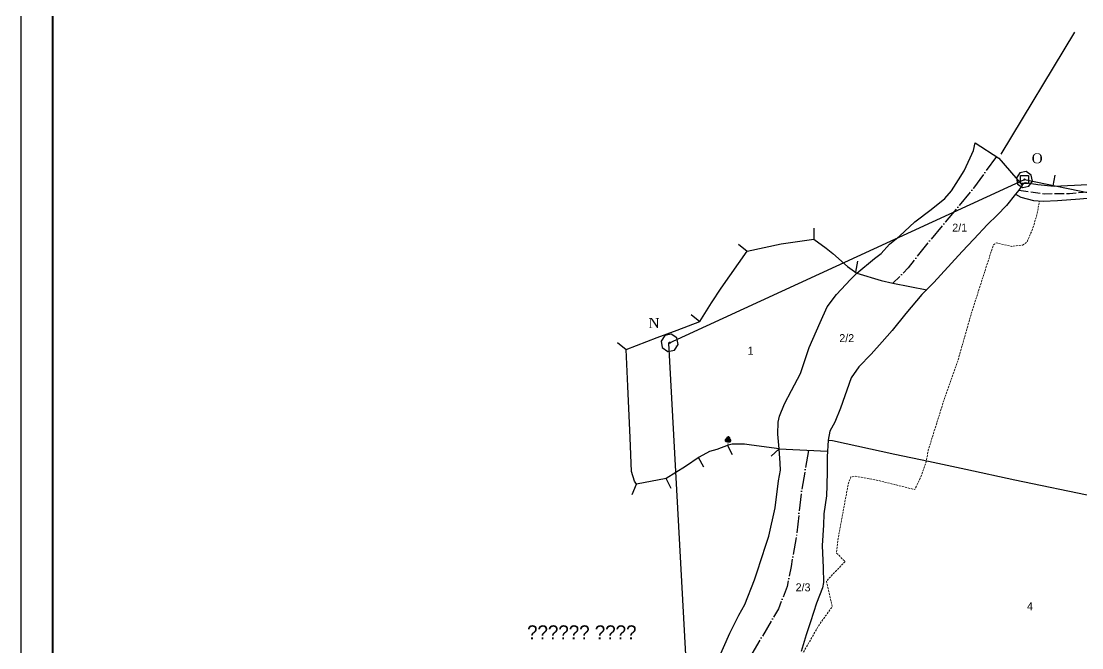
# Model space of a CAD drawing. Header units: millimetres. Extents: x -8 to 735, y -8 to 822.
# Drawn here: x -7.8 to 257.1, y 546 to 702.5 of the extents above; entities that cross this region are included whole.
import ezdxf

# ---------------------------------------------------------------- set-up
doc = ezdxf.new("R2010")
doc.units = ezdxf.units.MM
doc.header["$MEASUREMENT"] = 0
for name, pattern in [('04b018', [5.49, 4.32, -0.54, 0.09, -0.54]), ('ACAD_ISO02W100', [15, 12, -3]), ('DASHED', [0.75, 0.5, -0.25])]:
    doc.linetypes.add(name, pattern=pattern)
for name, color, linetype in [('Image', 7, 'Continuous'), ('Legend', 250, 'Continuous'), ('Line_River', 5, 'Continuous'), ('Line_Road', 250, 'ACAD_ISO02W100'), ('Line_Traverse', 160, 'Continuous'), ('Poly_Village_Bndry', 250, 'Continuous'), ('Sym_Stone_BandoBast_Chou Pat', 250, 'Continuous'), ('Sym_Stone_Munara', 250, 'Continuous'), ('Sym_Traverse_Stone', 5, 'Continuous'), ('Sym_Tree', 92, 'Continuous'), ('Text_Survey_No', 7, 'Continuous'), ('Text_Traverse_Stone', 5, 'Continuous')]:
    doc.layers.add(name, color=color, linetype=linetype)
for name, color, linetype, lineweight in [('Line_Miscellaneous', 4, 'Continuous', 20), ('Poly_Survey_Bndry', 250, 'Continuous', 30), ('Text_Map_Out', 250, 'Continuous', 0)]:
    doc.layers.add(name, color=color, linetype=linetype, lineweight=lineweight)
doc.layers.add('Village_Devide_Line', color=7, linetype='Continuous', true_color=0x000000)
doc.styles.add('Roman', font='times.ttf')
doc.styles.add('Text Map', font='Sakal Marathi_N_Ship.TTF')
picture_1 = doc.add_image_def('image1.jpg', size_in_pixel=(8948, 12824))

# ---------------------------------------------------------------- blocks, each defined once
blk = doc.blocks.new('Sym_Traverse_Stone')
at = {"layer": 'Sym_Traverse_Stone'}
blk.add_lwpolyline([(3.22, -0.65), (2.74, 1.82), (0.65, 3.22), (-1.82, 2.74), (-3.22, 0.65), (-2.74, -1.82), (-0.65, -3.22), (1.82, -2.74)], close=True, dxfattribs=at)
blk = doc.blocks.new('MINOR TRAVERSE STATION')
at = {"linetype": 'Continuous'}
blk.add_hatch(color=0, dxfattribs=at).paths.add_polyline_path([(0.09, 0, 1), (-0.09, 0, 1)])
at = {"color": 0, "const_width": 0.00123}
blk.add_lwpolyline([(0.86, -0.56), (0, 1.04), (-0.86, -0.56)], close=True, dxfattribs=at)
at = {"color": 0}
blk.add_circle((0, 0), 0.0879, dxfattribs=at)
blk = doc.blocks.new('Sym_Bonda_Bast_Chou Pat')
at = {"color": 0}
blk.add_lwpolyline([(-1.65, -1.65), (-1.65, 1.65), (1.65, 1.65), (1.65, -1.65)], close=True, dxfattribs=at)
blk.add_circle((0.01, 0.03), 0.21, dxfattribs=at)
blk = doc.blocks.new('Tree')
at = {"layer": 'Sym_Tree'}
for p, q in [((-0.16, 0), (0.13, 0)), ((0.1, 3), (0, 2.99))]:
    blk.add_line(p, q, dxfattribs=at)
at = {"layer": 'Sym_Tree', "color": 82, "const_width": 0.8}
for points in [[(-0.43, 1.74), (-0.28, 1.52)], [(-0.2, 1.68), (-0.05, 1.47)], [(-0.14, 1.47), (-0.1, 2.62)], [(-0.1, 1.46), (-0.06, 2.62)], [(0.05, 1.63), (0.1, 2.79)], [(0.2, 1.44), (0.24, 2.6)], [(0.6, 1.63), (0.38, 1.49)], [(0.44, 1.73), (0.59, 1.51)]]:
    blk.add_lwpolyline(points, dxfattribs=at)
at = {"layer": 'Sym_Tree', "color": 34}
blk.add_lwpolyline([(0, 0, 0.48, 0.16, 0), (0, 0.29, 0.16, 0.16, 0), (0, 1.48, 0.16, 0.16, 0)], format="xyseb", dxfattribs=at)
at = {"layer": 'Sym_Tree', "color": 82}
blk.add_open_spline([(-0.1, 1.43), (-0.17, 1.36), (-0.27, 1.24), (-0.46, 1.2), (-0.64, 1.21), (-0.79, 1.36), (-0.99, 1.53), (-0.9, 1.8), (-0.9, 2.07), (-0.59, 2.22), (-0.58, 2.58), (-0.35, 2.82), (-0.17, 2.98), (-0.04, 2.99), (0, 2.99)], degree=3, knots=[0, 0, 0, 0, 0.357151, 0.545743, 0.741494, 0.970117, 1.319935, 1.641608, 1.935314, 2.250626, 2.755061, 3.137005, 3.457298, 3.618487, 3.618487, 3.618487, 3.618487], dxfattribs=at)
blk.add_spline([(0.1, 1.43), (0.3, 1.22), (0.44, 1.16), (0.59, 1.16), (0.75, 1.25), (0.95, 1.45), (0.96, 1.7), (0.93, 1.94), (0.77, 2.13), (0.68, 2.52), (0.52, 2.78), (0.33, 2.96), (0.1, 3)], degree=3, dxfattribs=at)
for points in [[(-0.83, 1.97), (-0.9, 1.88), (-0.95, 1.62), (-0.58, 1.59)], [(-0.92, 1.7), (-0.95, 1.62), (-0.9, 1.88), (-0.93, 1.7)], [(-0.92, 1.7), (-0.92, 1.7), (-0.92, 1.7), (-0.95, 1.62)], [(-0.95, 1.62), (-0.58, 1.59), (-0.59, 1.22), (-0.67, 1.26)], [(-0.89, 1.45), (-0.93, 1.53), (-0.95, 1.62), (-0.66, 1.29)], [(-0.95, 1.62), (-0.66, 1.29), (-0.67, 1.27), (-0.76, 1.35)], [(-0.73, 1.36), (-0.76, 1.35), (-0.95, 1.62), (-0.73, 1.36)], [(-0.95, 1.62), (-0.73, 1.36), (-0.73, 1.36), (-0.93, 1.53)], [(-0.87, 1.44), (-0.93, 1.53), (-0.93, 1.53), (-0.95, 1.62)], [(-0.93, 1.53), (-0.95, 1.62), (-0.93, 1.54), (-0.91, 1.51)], [(-0.93, 1.54), (-0.91, 1.51), (-0.9, 1.88), (-0.87, 1.85)], [(-0.9, 1.88), (-0.93, 1.7), (-0.87, 1.85), (-0.87, 1.86)], [(-0.59, 1.22), (-0.67, 1.26), (-0.89, 1.45), (-0.93, 1.53)], [(-0.73, 1.36), (-0.93, 1.53), (-0.87, 1.44), (-0.93, 1.53)], [(-0.9, 1.88), (-0.87, 1.85), (-0.92, 1.7)], [(-0.85, 2.05), (-0.88, 1.99), (-0.89, 1.93), (-0.9, 1.88)], [(-0.77, 2.05), (-0.76, 1.78), (-0.9, 1.89), (-0.76, 1.78)], [(-0.89, 1.93), (-0.9, 1.88), (-0.82, 1.85), (-0.74, 2.01)], [(-0.9, 1.89), (-0.76, 1.78), (-0.69, 1.97), (-0.74, 2.01)], [(-0.85, 1.96), (-0.85, 1.96), (-0.83, 1.97), (-0.9, 1.88)], [(-0.85, 1.96), (-0.89, 1.94), (-0.86, 1.95), (-0.87, 2)], [(-0.86, 1.95), (-0.87, 2), (-0.88, 1.94), (-0.89, 1.94)], [(-0.88, 1.94), (-0.89, 1.94), (-0.89, 1.93), (-0.85, 1.97)], [(-0.89, 1.93), (-0.85, 1.97), (-0.85, 1.97)], [(-0.88, 1.91), (-0.88, 1.91), (-0.85, 1.96), (-0.89, 1.94)], [(-0.74, 2.08), (-0.77, 2.08), (-0.85, 2.05), (-0.88, 1.99)], [(-0.78, 2.04), (-0.82, 2.04), (-0.87, 2), (-0.88, 1.91)], [(-0.87, 2), (-0.88, 1.91), (-0.84, 1.97), (-0.83, 2.02)], [(-0.84, 1.94), (-0.84, 1.97), (-0.88, 1.91)], [(-0.83, 2.02), (-0.82, 2.04), (-0.87, 2), (-0.85, 2.05)], [(-0.87, 2), (-0.85, 2.05), (-0.84, 1.94), (-0.84, 1.97)], [(-0.86, 1.89), (-0.69, 1.93), (-0.85, 1.91), (-0.87, 1.85)], [(-0.85, 1.91), (-0.87, 1.85), (-0.85, 1.77), (-0.82, 1.83)], [(-0.85, 1.84), (-0.84, 1.87), (-0.87, 1.44), (-0.81, 1.4)], [(-0.87, 1.85), (-0.87, 1.86), (-0.58, 1.59), (-0.65, 1.65)], [(-0.87, 1.44), (-0.81, 1.4), (-0.67, 1.26), (-0.76, 1.34)], [(-0.82, 1.83), (-0.81, 1.8), (-0.86, 1.89), (-0.69, 1.93)], [(-0.8, 2.04), (-0.55, 2.12), (-0.85, 2.05), (-0.82, 2.08)], [(-0.85, 2.05), (-0.82, 2.08), (-0.8, 2.1), (-0.77, 2.12)], [(-0.85, 1.97), (-0.85, 1.97), (-0.85, 1.96)], [(-0.85, 1.77), (-0.82, 1.83), (-0.85, 1.84), (-0.84, 1.87)], [(-0.78, 2.02), (-0.84, 1.97), (-0.75, 2.03), (-0.77, 2.05)], [(-0.84, 1.97), (-0.83, 2.02), (-0.78, 2.04)], [(-0.82, 1.85), (-0.74, 2.01), (-0.78, 2.02), (-0.84, 1.97)], [(-0.78, 2.04), (-0.78, 2.04), (-0.83, 2.02), (-0.82, 2.04)], [(-0.77, 2.12), (-0.8, 2.1), (-0.82, 2.08), (-0.78, 2.09)], [(-0.82, 2.08), (-0.78, 2.09), (-0.77, 2.08), (-0.74, 2.08)], [(-0.76, 2.04), (-0.73, 2.06), (-0.78, 2.04), (-0.82, 2.04)], [(-0.76, 1.78), (-0.76, 1.78), (-0.79, 1.69), (-0.82, 1.85)], [(-0.79, 1.69), (-0.82, 1.85), (-0.65, 1.65), (-0.77, 1.77)], [(-0.75, 1.77), (-0.81, 1.8), (-0.82, 1.83), (-0.81, 1.8)], [(-0.77, 1.77), (-0.73, 1.75), (-0.75, 1.77), (-0.81, 1.8)], [(-0.73, 1.32), (-0.71, 1.39), (-0.81, 1.4), (-0.73, 1.36)], [(-0.81, 1.4), (-0.73, 1.36), (-0.66, 1.29), (-0.7, 1.32)], [(-0.8, 2.1), (-0.77, 2.12), (-0.74, 2.14), (-0.73, 2.09)], [(-0.74, 2.14), (-0.73, 2.09), (-0.77, 2.08), (-0.8, 2.1)], [(-0.75, 2.03), (-0.77, 2.05), (-0.8, 2.04), (-0.55, 2.12)], [(-0.77, 2.08), (-0.8, 2.1), (-0.77, 2.12), (-0.77, 2.1)], [(-0.8, 2.1), (-0.77, 2.1), (-0.77, 2.12), (-0.8, 2.1)], [(-0.77, 2.1), (-0.77, 2.1), (-0.8, 2.1), (-0.77, 2.1)], [(-0.76, 1.35), (-0.73, 1.36), (-0.79, 1.37), (-0.77, 1.35)], [(-0.79, 1.37), (-0.77, 1.35), (-0.77, 1.35), (-0.67, 1.27)], [(-0.76, 2.11), (-0.78, 2.09), (-0.69, 2.19)], [(-0.73, 2.09), (-0.77, 2.1), (-0.76, 2.11), (-0.78, 2.09)], [(-0.77, 2.12), (-0.77, 2.1), (-0.77, 2.12), (-0.76, 2.11)], [(-0.77, 2.12), (-0.76, 2.11), (-0.77, 2.1)], [(-0.77, 2.08), (-0.74, 2.08), (-0.73, 2.09), (-0.77, 2.1)], [(-0.74, 2.08), (-0.74, 2.08), (-0.74, 2.08), (-0.77, 2.08)], [(-0.69, 1.97), (-0.73, 2.06), (-0.77, 2.05), (-0.76, 1.78)], [(-0.73, 2.06), (-0.73, 2.01), (-0.77, 2.05), (-0.73, 2.06)], [(-0.77, 2.05), (-0.73, 2.06), (-0.73, 2.02), (-0.77, 2.03)], [(-0.73, 2.02), (-0.77, 2.03), (-0.73, 2.02), (-0.73, 2.06)], [(-0.62, 1.85), (-0.72, 1.75), (-0.77, 1.77), (-0.73, 1.75)], [(-0.65, 1.65), (-0.77, 1.77), (-0.76, 1.78), (-0.65, 1.71)], [(-0.77, 1.35), (-0.67, 1.27), (-0.73, 1.32), (-0.71, 1.39)], [(-0.67, 1.27), (-0.76, 1.34), (-0.77, 1.35), (-0.73, 1.36)], [(-0.77, 1.35), (-0.73, 1.36), (-0.59, 1.22), (-0.49, 1.21)], [(-0.47, 2.16), (-0.52, 1.63), (-0.76, 1.78), (-0.63, 2.04)], [(-0.52, 1.63), (-0.76, 1.78), (-0.74, 2.08), (-0.63, 2.11)], [(-0.73, 2.02), (-0.73, 2.06), (-0.76, 2.04), (-0.73, 2.06)], [(-0.76, 1.78), (-0.63, 2.04), (-0.65, 1.68), (-0.65, 1.53)], [(-0.7, 1.93), (-0.76, 1.78), (-0.74, 2.01), (-0.69, 1.97)], [(-0.69, 1.97), (-0.66, 1.92), (-0.76, 1.78), (-0.69, 1.93)], [(-0.7, 1.93), (-0.74, 1.95), (-0.7, 1.93), (-0.76, 1.96)], [(-0.7, 1.93), (-0.76, 1.96), (-0.7, 1.93), (-0.76, 1.78)], [(-0.76, 1.78), (-0.69, 1.93), (-0.7, 1.93), (-0.74, 1.95)], [(-0.76, 1.78), (-0.76, 1.78), (-0.62, 1.85), (-0.72, 1.75)], [(-0.58, 1.59), (-0.65, 1.65), (-0.53, 1.84), (-0.76, 1.78)], [(-0.53, 1.84), (-0.76, 1.78), (-0.76, 1.78)], [(-0.76, 1.78), (-0.65, 1.71), (-0.76, 1.78), (-0.69, 1.79)], [(-0.76, 1.78), (-0.69, 1.79), (-0.76, 1.78)], [(-0.52, 1.63), (-0.65, 1.68), (-0.52, 1.63), (-0.76, 1.78)], [(-0.67, 1.27), (-0.76, 1.35), (-0.73, 1.36), (-0.76, 1.35)], [(-0.73, 1.36), (-0.76, 1.35), (-0.73, 1.36), (-0.76, 1.35)], [(-0.67, 1.26), (-0.76, 1.34), (-0.76, 1.35), (-0.73, 1.36)], [(-0.68, 1.31), (-0.68, 1.3), (-0.67, 1.27), (-0.76, 1.34)], [(-0.63, 2.17), (-0.63, 2.23), (-0.74, 2.08)], [(-0.74, 2.14), (-0.74, 2.13), (-0.69, 2.19), (-0.63, 2.23)], [(-0.69, 2.19), (-0.63, 2.23), (-0.74, 2.08), (-0.74, 2.13)], [(-0.74, 2.08), (-0.74, 2.13), (-0.71, 2.1), (-0.63, 2.23)], [(-0.69, 2.19), (-0.69, 2.19), (-0.74, 2.14), (-0.74, 2.13)], [(-0.74, 2.08), (-0.63, 2.11), (-0.55, 2.17), (-0.63, 2.11)], [(-0.74, 2.08), (-0.74, 2.08), (-0.74, 2.08)], [(-0.74, 2.08), (-0.74, 2.08), (-0.74, 2.08)], [(-0.74, 2.01), (-0.71, 2.03), (-0.73, 2.06), (-0.73, 2.01)], [(-0.74, 2.01), (-0.69, 1.97), (-0.74, 2.01), (-0.71, 2.03)], [(-0.69, 1.97), (-0.74, 2.01), (-0.69, 1.97), (-0.74, 1.95)], [(-0.69, 1.97), (-0.74, 1.95), (-0.69, 1.97), (-0.66, 1.92)], [(-0.64, 2.09), (-0.63, 2.04), (-0.69, 1.97), (-0.73, 2.06)], [(-0.71, 2.1), (-0.63, 2.23), (-0.63, 2.17), (-0.58, 2.16)], [(-0.63, 2.14), (-0.63, 2.17), (-0.71, 2.1), (-0.63, 2.14)], [(-0.71, 2.1), (-0.63, 2.14), (-0.63, 2.17), (-0.7, 2.11)], [(-0.63, 2.17), (-0.7, 2.11), (-0.63, 2.14), (-0.63, 2.17)], [(-0.66, 1.29), (-0.7, 1.32), (-0.67, 1.27), (-0.64, 1.3)], [(-0.69, 2.19), (-0.63, 2.23), (-0.58, 2.36), (-0.6, 2.36)], [(-0.63, 2.27), (-0.63, 2.27), (-0.69, 2.19), (-0.63, 2.23)], [(-0.63, 2.04), (-0.64, 2.09), (-0.68, 1.95), (-0.69, 1.97)], [(-0.68, 1.95), (-0.69, 1.97), (-0.62, 1.97), (-0.64, 1.94)], [(-0.67, 1.27), (-0.64, 1.3), (-0.68, 1.31), (-0.68, 1.3)], [(-0.66, 1.92), (-0.64, 1.94), (-0.63, 2.04), (-0.64, 2.09)], [(-0.64, 1.88), (-0.6, 1.86), (-0.66, 1.92), (-0.64, 1.94)], [(-0.24, 1.29), (-0.1, 1.43), (-0.52, 1.63), (-0.66, 1.31)], [(-0.52, 1.63), (-0.66, 1.31), (-0.31, 1.38), (-0.51, 1.22)], [(-0.65, 1.68), (-0.65, 1.53), (-0.65, 1.53), (-0.53, 1.53)], [(-0.65, 1.53), (-0.53, 1.53), (-0.52, 1.63), (-0.65, 1.68)], [(-0.62, 1.97), (-0.63, 2.04), (-0.63, 2.04), (-0.64, 2.09)], [(-0.63, 2.04), (-0.64, 2.09), (-0.64, 2.09), (-0.59, 2.09)], [(-0.64, 2.09), (-0.59, 2.09), (-0.64, 2.09), (-0.63, 2.04)], [(-0.62, 1.97), (-0.64, 1.94), (-0.52, 1.63), (-0.59, 1.62)], [(-0.62, 1.85), (-0.64, 1.88), (-0.64, 1.94), (-0.6, 1.86)], [(-0.64, 1.94), (-0.6, 1.86), (-0.64, 1.94), (-0.6, 1.86)], [(-0.64, 1.94), (-0.6, 1.86), (-0.58, 1.94), (-0.64, 1.94)], [(-0.58, 1.94), (-0.64, 1.94), (-0.64, 1.88), (-0.6, 1.86)], [(-0.52, 1.63), (-0.59, 1.62), (-0.62, 1.85), (-0.64, 1.88)], [(-0.49, 2.45), (-0.58, 2.36), (-0.55, 2.17), (-0.63, 2.17)], [(-0.63, 2.17), (-0.63, 2.17), (-0.63, 2.17), (-0.63, 2.23)], [(-0.63, 2.14), (-0.63, 2.17), (-0.62, 2.21), (-0.63, 2.23)], [(-0.55, 2.17), (-0.63, 2.17), (-0.43, 2.16), (-0.22, 2.16)], [(-0.55, 2.17), (-0.63, 2.11), (-0.63, 2.04), (-0.63, 2.11)], [(-0.63, 2.04), (-0.63, 2.11), (-0.63, 2.17)], [(-0.63, 2.17), (-0.63, 2.17), (-0.63, 2.17)], [(-0.63, 2.17), (-0.58, 2.16), (-0.63, 2.14), (-0.63, 2.17)], [(-0.47, 2.16), (-0.55, 2.17), (-0.62, 1.97), (-0.63, 2.04)], [(-0.62, 2.27), (-0.62, 2.21), (-0.54, 2.47), (-0.54, 2.5)], [(-0.58, 2.36), (-0.6, 2.36), (-0.61, 2.32), (-0.62, 2.3)], [(-0.62, 2.24), (-0.62, 2.21), (-0.58, 2.36), (-0.56, 2.28)], [(-0.61, 2.32), (-0.58, 2.36), (-0.62, 2.27), (-0.62, 2.21)], [(-0.61, 2.32), (-0.62, 2.3), (-0.62, 2.24), (-0.62, 2.21)], [(-0.58, 2.36), (-0.56, 2.28), (-0.61, 2.32), (-0.58, 2.36)], [(-0.57, 2.44), (-0.6, 2.36), (-0.49, 2.59), (-0.5, 2.59)], [(-0.55, 2.54), (-0.57, 2.47), (-0.57, 2.44), (-0.6, 2.36)], [(-0.55, 2.48), (-0.55, 2.5), (-0.6, 2.36), (-0.59, 2.36)], [(-0.57, 2.4), (-0.6, 2.36), (-0.57, 2.47), (-0.54, 2.47)], [(-0.58, 2.39), (-0.57, 2.43), (-0.57, 2.4), (-0.6, 2.36)], [(-0.6, 2.36), (-0.59, 2.36), (-0.57, 2.39), (-0.57, 2.4)], [(-0.59, 1.22), (-0.49, 1.21), (-0.41, 1.22), (-0.32, 1.24)], [(-0.46, 1.21), (-0.49, 1.21), (-0.59, 1.22), (-0.5, 1.21)], [(-0.45, 2.73), (-0.52, 2.6), (-0.55, 2.48), (-0.58, 2.36)], [(-0.39, 2.55), (-0.5, 2.59), (-0.49, 2.45), (-0.58, 2.36)], [(-0.55, 2.48), (-0.58, 2.36), (-0.42, 2.42), (-0.39, 2.55)], [(-0.56, 2.46), (-0.55, 2.54), (-0.58, 2.39), (-0.57, 2.43)], [(-0.57, 2.47), (-0.54, 2.47), (-0.55, 2.54), (-0.57, 2.47)], [(-0.57, 2.39), (-0.57, 2.4), (-0.57, 2.43), (-0.55, 2.5)], [(-0.55, 2.54), (-0.52, 2.6), (-0.56, 2.46), (-0.55, 2.54)], [(-0.39, 2.55), (-0.46, 2.69), (-0.52, 2.6), (-0.55, 2.5)], [(-0.52, 2.6), (-0.55, 2.5), (-0.49, 2.45), (-0.39, 2.55)], [(-0.55, 2.5), (-0.53, 2.57), (-0.52, 2.6), (-0.53, 2.57)], [(-0.52, 2.6), (-0.53, 2.57), (-0.55, 2.54), (-0.52, 2.6)], [(-0.55, 2.54), (-0.55, 2.54), (-0.55, 2.5), (-0.53, 2.57)], [(-0.54, 2.47), (-0.54, 2.5), (-0.55, 2.48), (-0.55, 2.5)], [(-0.55, 2.17), (-0.32, 2.2), (-0.49, 2.45), (-0.38, 2.29)], [(-0.49, 2.45), (-0.38, 2.29), (-0.32, 2.2), (-0.55, 2.17)], [(-0.29, 2.35), (-0.32, 2.2), (-0.55, 2.17), (-0.32, 2.2)], [(-0.32, 2.2), (-0.55, 2.17), (-0.43, 2.16)], [(-0.47, 2.16), (-0.35, 2.09), (-0.47, 2.16), (-0.55, 2.17)], [(0, 2.99), (-0.31, 2.84), (-0.45, 2.73), (-0.52, 2.6)], [(-0.31, 1.38), (-0.51, 1.22), (-0.25, 1.3), (-0.31, 1.38)], [(-0.51, 1.22), (-0.46, 1.22), (-0.32, 1.24), (-0.29, 1.27)], [(-0.32, 1.24), (-0.37, 1.24), (-0.49, 1.22), (-0.51, 1.25)], [(-0.49, 1.22), (-0.51, 1.25), (-0.51, 1.22), (-0.46, 1.22)], [(-0.4, 1.22), (-0.4, 1.22), (-0.5, 1.21), (-0.51, 1.22)], [(-0.5, 1.21), (-0.51, 1.22), (-0.45, 1.21), (-0.41, 1.22)], [(-0.49, 2.59), (-0.5, 2.59), (-0.38, 2.77), (-0.31, 2.84)], [(-0.49, 2.45), (-0.39, 2.55), (-0.39, 2.55), (-0.5, 2.59)], [(-0.26, 2.44), (-0.1, 2.44), (-0.29, 2.35), (-0.49, 2.45)], [(-0.29, 2.35), (-0.49, 2.45), (-0.29, 2.35), (-0.32, 2.2)], [(-0.25, 1.3), (-0.31, 1.38), (-0.29, 1.27), (-0.49, 1.21)], [(-0.29, 1.27), (-0.49, 1.21), (-0.32, 1.24), (-0.37, 1.24)], [(-0.29, 1.27), (-0.41, 1.22), (-0.45, 1.22), (-0.49, 1.21)], [(-0.45, 1.22), (-0.49, 1.21), (-0.32, 1.24), (-0.29, 1.27)], [(-0.4, 1.21), (-0.45, 1.21), (-0.46, 1.21), (-0.49, 1.21)], [(-0.35, 2.09), (-0.33, 2.16), (-0.47, 2.16), (-0.35, 2.09)], [(-0.42, 2.42), (-0.39, 2.55), (-0.39, 2.55), (-0.46, 2.69)], [(-0.38, 2.77), (-0.31, 2.84), (-0.45, 2.73), (-0.38, 2.77)], [(-0.39, 2.55), (-0.45, 2.66), (-0.41, 2.72), (-0.26, 2.81)], [(-0.45, 2.73), (-0.38, 2.77), (-0.4, 2.72), (-0.42, 2.74)], [(-0.4, 2.72), (-0.42, 2.74), (-0.45, 2.68), (-0.45, 2.66)], [(-0.45, 2.68), (-0.45, 2.66), (-0.43, 2.7), (-0.4, 2.72)], [(-0.41, 2.69), (-0.44, 2.68), (-0.45, 2.66), (-0.41, 2.69)], [(-0.45, 2.66), (-0.41, 2.69), (-0.07, 2.53), (0.05, 2.48)], [(-0.45, 1.21), (-0.41, 1.22), (-0.4, 1.21), (-0.45, 1.21)], [(-0.41, 2.69), (-0.41, 2.71), (-0.41, 2.69), (-0.44, 2.68)], [(-0.43, 2.7), (-0.4, 2.72), (0, 2.99), (-0.09, 2.98)], [(-0.43, 2.16), (-0.22, 2.16), (0.02, 2.32), (0.07, 2.48)], [(-0.43, 2.16), (-0.43, 2.16), (-0.35, 2.09), (-0.33, 2.16)], [(-0.41, 2.65), (-0.25, 2.61), (-0.26, 2.81), (0.06, 2.94)], [(-0.41, 2.72), (-0.26, 2.81), (-0.25, 2.61), (-0.41, 2.69)], [(-0.3, 2.8), (-0.26, 2.81), (-0.41, 2.69), (-0.41, 2.71)], [(-0.25, 2.61), (-0.41, 2.69), (-0.41, 2.65), (-0.25, 2.61)], [(-0.41, 1.22), (-0.32, 1.24), (-0.24, 1.29), (-0.1, 1.43)], [(-0.32, 1.24), (-0.29, 1.27), (-0.29, 1.27), (-0.41, 1.22)], [(-0.28, 2.82), (-0.37, 2.77), (-0.4, 2.72), (-0.28, 2.82)], [(-0.4, 1.22), (-0.32, 1.25), (-0.28, 1.26), (-0.29, 1.27)], [(-0.32, 1.25), (-0.3, 1.26), (-0.4, 1.22), (-0.39, 1.24)], [(-0.32, 1.24), (-0.32, 1.24), (-0.4, 1.22), (-0.32, 1.25)], [(-0.27, 2.82), (-0.37, 2.77), (-0.39, 2.71), (-0.37, 2.69)], [(-0.39, 2.71), (-0.37, 2.69), (-0.3, 2.8), (-0.26, 2.81)], [(-0.26, 2.81), (0.06, 2.94), (-0.27, 2.82), (-0.37, 2.77)], [(-0.31, 2.84), (-0.18, 2.9), (-0.28, 2.82), (-0.37, 2.77)], [(0.27, 1.83), (-0.21, 1.81), (-0.27, 2.16), (-0.32, 1.63)], [(-0.32, 1.24), (-0.29, 1.27), (-0.24, 1.29), (-0.28, 1.26)], [(-0.24, 1.29), (-0.29, 1.27), (-0.32, 1.24)], [(-0.28, 1.26), (-0.29, 1.26), (-0.32, 1.25), (-0.3, 1.26)], [(-0.32, 1.24), (-0.32, 1.24), (-0.32, 1.24)], [(-0.18, 2.9), (-0.17, 2.95), (-0.25, 2.9), (-0.31, 2.84)], [(-0.25, 2.9), (-0.31, 2.84), (-0.18, 2.9), (-0.24, 2.9)], [(-0.18, 2.9), (-0.24, 2.9), (-0.31, 2.84), (-0.18, 2.9)], [(-0.26, 2.44), (-0.29, 2.35), (-0.29, 2.35), (-0.26, 2.44)], [(-0.24, 1.29), (-0.28, 1.26), (-0.24, 1.29), (-0.29, 1.27)], [(-0.28, 1.26), (-0.29, 1.27), (-0.28, 1.26), (-0.29, 1.26)], [(0.2, 2.99), (-0.06, 2.82), (-0.26, 2.82), (0, 2.99)], [(-0.26, 2.82), (0, 2.99), (0.09, 2.99), (0.04, 2.93)], [(-0.07, 2.53), (0.05, 2.48), (-0.26, 2.44), (-0.1, 2.44)], [(0, 2.99), (-0.09, 2.98), (-0.17, 2.95), (-0.25, 2.9)], [(-0.17, 2.95), (-0.25, 2.9), (-0.12, 2.96), (-0.09, 2.98)], [(-0.1, 2.97), (-0.12, 2.96), (-0.25, 2.9), (-0.18, 2.9)], [(-0.1, 2.97), (-0.18, 2.9), (-0.18, 2.93), (-0.25, 2.9)], [(-0.18, 2.93), (-0.25, 2.9), (-0.18, 2.9), (-0.17, 2.95)], [(0.28, 2.6), (-0.05, 2.61), (-0.19, 2.55), (-0.24, 2.66)], [(-0.09, 2.35), (-0.06, 2.44), (0.27, 1.83), (-0.21, 1.81)], [(-0.2, 2.72), (-0.08, 2.82), (0.2, 2.99), (0.28, 2.6)], [(-0.06, 2.79), (-0.06, 2.82), (-0.2, 2.72), (-0.08, 2.82)], [(-0.12, 2.96), (-0.09, 2.98), (-0.18, 2.95), (-0.09, 2.98)], [(-0.18, 2.95), (-0.09, 2.98), (-0.1, 2.97), (-0.12, 2.96)], [(-0.13, 2.95), (-0.13, 2.95), (-0.1, 2.97), (-0.18, 2.9)], [(-0.13, 2.96), (-0.13, 2.96), (-0.18, 2.95), (-0.18, 2.9)], [(-0.18, 2.95), (-0.18, 2.9), (-0.13, 2.96), (-0.14, 2.95)], [(-0.13, 2.96), (-0.14, 2.95), (-0.13, 2.95)], [(0.28, 2.6), (-0.05, 2.61), (-0.06, 2.44), (-0.09, 2.35)], [(0, 2.99), (0.1, 3), (0.2, 2.99), (-0.06, 2.82)], [(0.2, 2.99), (0.28, 2.6), (-0.05, 2.61), (-0.06, 2.81)], [(0.37, 2.93), (0.29, 2.97), (-0.06, 2.81), (-0.06, 2.8)], [(-0.06, 2.81), (-0.06, 2.8), (-0.06, 2.82)], [(-0.06, 2.82), (-0.06, 2.82), (-0.06, 2.79), (-0.06, 2.82)], [(-0.05, 2.61), (-0.06, 2.81), (0.28, 2.6), (-0.05, 2.61)], [(0.22, 2.32), (0.27, 2.48), (0.28, 2.6), (-0.05, 2.61)], [(0.09, 2.99), (0.04, 2.93), (-0.03, 2.91), (0.02, 2.96)], [(-0.03, 2.91), (-0.02, 2.94), (0.02, 2.96), (0, 2.99)], [(-0.03, 2.91), (0.02, 2.96), (0.04, 2.93), (-0.03, 2.91)], [(0.04, 2.93), (-0.03, 2.91), (-0.02, 2.94), (0.02, 2.96)], [(0.41, 2.32), (0.39, 2.41), (-0.01, 1.85), (0.46, 1.77)], [(-0.01, 1.85), (0.46, 1.77), (0.56, 2.11), (0.55, 1.58)], [(0.02, 2.96), (0, 2.99), (0.09, 2.99), (0.02, 2.96)], [(0.09, 2.99), (0.02, 2.96), (0.1, 3), (0.2, 2.99)], [(0.1, 2.32), (0.07, 2.49), (0.08, 2.61), (0.41, 2.58)], [(0.52, 2.11), (0.31, 2.14), (0.1, 2.32), (0.07, 2.49)], [(0.57, 2.67), (0.46, 2.79), (0.2, 2.99), (0.08, 2.61)], [(0.2, 2.99), (0.08, 2.61), (0.41, 2.58), (0.45, 2.78)], [(0.41, 2.58), (0.45, 2.78), (0.08, 2.61), (0.41, 2.58)], [(0.08, 2.61), (0.41, 2.58), (0.39, 2.41), (0.41, 2.32)], [(0.08, 2.61), (0.41, 2.58), (0.54, 2.5), (0.6, 2.6)], [(0.12, 2.95), (0.09, 2.97), (0.17, 2.93), (0.09, 2.97)], [(0.17, 2.93), (0.09, 2.97), (0.1, 2.96), (0.12, 2.95)], [(0.6, 2.6), (0.57, 2.64), (0.21, 2.53), (0.09, 2.49)], [(0.21, 2.53), (0.09, 2.49), (0.39, 2.41), (0.23, 2.43)], [(0.1, 3), (0.2, 2.99), (0.32, 2.95), (0.29, 2.97)], [(0.22, 1.27), (0.1, 1.43), (0.55, 1.58), (0.64, 1.24)], [(0.11, 1.43), (0.1, 1.45), (0.19, 1.39), (0.19, 1.41)], [(0.38, 1.18), (0.3, 1.22), (0.22, 1.27), (0.1, 1.43)], [(0.1, 1.22), (0.1, 1.22), (0.1, 1.22)], [(0.11, 1.43), (0.11, 1.43), (0.19, 1.39), (0.11, 1.43)], [(0.12, 2.95), (0.14, 2.94), (0.13, 2.94)], [(0.56, 2.6), (0.41, 2.58), (0.45, 2.78), (0.14, 2.95)], [(0.45, 2.78), (0.14, 2.95), (0.45, 2.78), (0.54, 2.73)], [(0.2, 2.99), (0.5, 2.8), (0.62, 2.67), (0.67, 2.54)], [(0.6, 2.65), (0.57, 2.67), (0.2, 2.99), (0.29, 2.97)], [(0.2, 2.99), (0.29, 2.97), (0.37, 2.93), (0.44, 2.87)], [(0.32, 2.11), (0.32, 2.11), (0.23, 2.05), (0.22, 2.12)], [(0.39, 2.41), (0.23, 2.43), (0.41, 2.32), (0.62, 2.39)], [(0.3, 1.22), (0.27, 1.24), (0.23, 1.27), (0.27, 1.24)], [(0.23, 1.27), (0.27, 1.24), (0.23, 1.27), (0.27, 1.24)], [(0.23, 1.27), (0.27, 1.24), (0.3, 1.22)], [(0.31, 1.35), (0.48, 1.17), (0.24, 1.28), (0.31, 1.35)], [(0.24, 1.28), (0.31, 1.35), (0.27, 1.24), (0.47, 1.16)], [(0.27, 1.24), (0.47, 1.16), (0.3, 1.22), (0.34, 1.2)], [(0.48, 1.17), (0.44, 1.17), (0.3, 1.22), (0.27, 1.24)], [(0.3, 1.22), (0.27, 1.24), (0.27, 1.24), (0.38, 1.18)], [(0.27, 1.24), (0.38, 1.18), (0.43, 1.17), (0.47, 1.16)], [(0.43, 1.17), (0.47, 1.16), (0.3, 1.22), (0.27, 1.24)], [(0.27, 1.24), (0.27, 1.24), (0.29, 1.22), (0.28, 1.23)], [(0.37, 2.93), (0.44, 2.87), (0.32, 2.95), (0.29, 2.97)], [(0.3, 2.96), (0.32, 2.95), (0.44, 2.87), (0.38, 2.88)], [(0.33, 2.94), (0.33, 2.94), (0.3, 2.96), (0.38, 2.88)], [(0.3, 2.96), (0.38, 2.88), (0.37, 2.91), (0.44, 2.87)], [(0.57, 1.15), (0.47, 1.16), (0.38, 1.18), (0.3, 1.22)], [(0.3, 1.22), (0.34, 1.2), (0.46, 1.17), (0.49, 1.2)], [(0.65, 2.11), (0.72, 2.09), (0.52, 2.11), (0.31, 2.14)], [(0.55, 1.58), (0.64, 1.24), (0.31, 1.35), (0.48, 1.17)], [(0.44, 2.87), (0.38, 2.88), (0.33, 2.94), (0.33, 2.95)], [(0.33, 2.94), (0.33, 2.95), (0.37, 2.93), (0.38, 2.88)], [(0.37, 2.93), (0.38, 2.88), (0.33, 2.95), (0.34, 2.94)], [(0.37, 2.91), (0.44, 2.87), (0.38, 2.88), (0.37, 2.93)], [(0.38, 2.88), (0.37, 2.93), (0.44, 2.87), (0.5, 2.8)], [(0.37, 1.18), (0.37, 1.18), (0.47, 1.16), (0.48, 1.17)], [(0.44, 2.87), (0.5, 2.8), (0.38, 2.88), (0.43, 2.87)], [(0.38, 2.88), (0.43, 2.87), (0.5, 2.8), (0.38, 2.88)], [(0.5, 2.8), (0.38, 2.88), (0.46, 2.79), (0.54, 2.73)], [(0.47, 1.16), (0.48, 1.17), (0.42, 1.17), (0.38, 1.18)], [(0.39, 2.41), (0.41, 2.32), (0.41, 2.32), (0.39, 2.41)], [(0.58, 2.67), (0.45, 2.78), (0.41, 2.58), (0.57, 2.64)], [(0.41, 2.58), (0.57, 2.64), (0.56, 2.6), (0.41, 2.58)], [(0.41, 2.32), (0.62, 2.39), (0.41, 2.32), (0.42, 2.16)], [(0.41, 2.32), (0.42, 2.16), (0.65, 2.11), (0.42, 2.16)], [(0.65, 2.11), (0.42, 2.16), (0.62, 2.39), (0.49, 2.25)], [(0.62, 2.39), (0.49, 2.25), (0.42, 2.16), (0.65, 2.11)], [(0.42, 2.16), (0.65, 2.11), (0.52, 2.11)], [(0.43, 2.05), (0.42, 2.12), (0.56, 2.11), (0.43, 2.05)], [(0.44, 1.22), (0.48, 1.24), (0.44, 1.2), (0.42, 1.23)], [(0.44, 1.2), (0.42, 1.23), (0.47, 1.24), (0.46, 1.23)], [(0.56, 2.11), (0.43, 2.05), (0.56, 2.11), (0.65, 2.11)], [(0.56, 1.26), (0.44, 1.2), (0.51, 1.24), (0.5, 1.31)], [(0.6, 1.31), (0.52, 1.28), (0.44, 1.22), (0.48, 1.24)], [(0.58, 1.28), (0.56, 1.26), (0.56, 1.26), (0.44, 1.2)], [(0.44, 1.2), (0.55, 1.25), (0.56, 1.26), (0.52, 1.28)], [(0.44, 1.2), (0.55, 1.26), (0.52, 1.28), (0.55, 1.26)], [(0.47, 1.24), (0.46, 1.23), (0.44, 1.2), (0.55, 1.25)], [(0.46, 1.17), (0.49, 1.2), (0.48, 1.17), (0.44, 1.17)], [(0.44, 1.16), (0.47, 1.16), (0.57, 1.15), (0.47, 1.16)], [(0.54, 2.5), (0.6, 2.6), (0.58, 2.67), (0.45, 2.78)], [(0.45, 2.78), (0.54, 2.73), (0.55, 2.66), (0.53, 2.65)], [(0.55, 2.66), (0.53, 2.65), (0.47, 2.76), (0.45, 2.78)], [(0.47, 2.76), (0.45, 2.78), (0.57, 2.64), (0.58, 2.66)], [(0.67, 1.34), (0.6, 1.31), (0.45, 1.18), (0.55, 1.25)], [(0.45, 1.18), (0.55, 1.25), (0.55, 1.26), (0.52, 1.28)], [(0.46, 2.79), (0.54, 2.73), (0.57, 2.67), (0.46, 2.79)], [(0.47, 2.54), (0.48, 2.5), (0.49, 2.47), (0.47, 2.54)], [(0.76, 1.26), (0.72, 1.28), (0.57, 1.15), (0.47, 1.16)], [(0.64, 2.53), (0.65, 2.53), (0.55, 2.72), (0.5, 2.8)], [(0.55, 2.72), (0.5, 2.8), (0.62, 2.67), (0.55, 2.72)], [(0.51, 1.24), (0.5, 1.31), (0.6, 1.31), (0.52, 1.28)], [(0.52, 1.28), (0.74, 1.43), (0.67, 1.34), (0.74, 1.43)], [(0.55, 1.26), (0.52, 1.28), (0.58, 1.28), (0.56, 1.26)], [(0.52, 1.28), (0.55, 1.26), (0.52, 1.28), (0.55, 1.26)], [(0.55, 2.37), (0.54, 2.5), (0.54, 2.5), (0.62, 2.64)], [(0.54, 2.5), (0.62, 2.64), (0.67, 2.54), (0.68, 2.43)], [(0.67, 2.54), (0.68, 2.43), (0.62, 2.39), (0.54, 2.5)], [(0.62, 2.39), (0.54, 2.5), (0.54, 2.5), (0.65, 2.53)], [(0.54, 2.5), (0.65, 2.53), (0.62, 2.39), (0.7, 2.29)], [(0.69, 2.41), (0.7, 2.29), (0.55, 2.37), (0.54, 2.5)], [(0.68, 1.6), (0.67, 1.46), (0.67, 1.46), (0.54, 1.47)], [(0.67, 1.46), (0.54, 1.47), (0.55, 1.58), (0.68, 1.6)], [(0.62, 2.67), (0.55, 2.72), (0.57, 2.67), (0.59, 2.69)], [(0.56, 2.11), (0.55, 1.58), (0.8, 1.7), (0.71, 1.97)], [(0.55, 1.58), (0.8, 1.7), (0.82, 2), (0.72, 2.03)], [(0.68, 1.9), (0.7, 1.87), (0.55, 1.58), (0.62, 1.56)], [(0.55, 1.58), (0.62, 1.56), (0.68, 1.77), (0.7, 1.81)], [(0.55, 1.58), (0.68, 1.6), (0.55, 1.58), (0.8, 1.7)], [(0.56, 2.11), (0.65, 2.11), (0.68, 1.9), (0.71, 1.97)], [(0.57, 2.67), (0.59, 2.69), (0.61, 2.62), (0.6, 2.6)], [(0.61, 2.62), (0.6, 2.6), (0.6, 2.65), (0.57, 2.67)], [(0.57, 2.64), (0.58, 2.66), (0.57, 2.64), (0.6, 2.62)], [(0.57, 2.64), (0.6, 2.62), (0.6, 2.6), (0.57, 2.64)], [(0.97, 1.51), (0.6, 1.52), (0.57, 1.15), (0.65, 1.18)], [(0.57, 1.15), (0.65, 1.18), (0.89, 1.35), (0.94, 1.43)], [(0.6, 1.52), (0.68, 1.58), (0.58, 1.79), (0.8, 1.7)], [(0.58, 1.79), (0.8, 1.7), (0.8, 1.7)], [(0.9, 1.88), (0.96, 1.78), (0.97, 1.51), (0.6, 1.52)], [(0.92, 1.75), (0.92, 1.76), (0.6, 1.52), (0.68, 1.58)], [(0.62, 2.67), (0.67, 2.54), (0.69, 2.41), (0.7, 2.29)], [(0.62, 2.39), (0.7, 2.29), (0.65, 2.11), (0.72, 2.09)], [(0.7, 2.37), (0.72, 2.29), (0.64, 2.53), (0.65, 2.53)], [(0.83, 1.94), (0.85, 1.96), (0.88, 1.94), (0.64, 2.06)], [(0.88, 1.94), (0.64, 2.06), (0.92, 1.95), (0.9, 1.98)], [(0.7, 1.87), (0.66, 1.79), (0.64, 1.88), (0.7, 1.87)], [(0.64, 1.88), (0.7, 1.87), (0.7, 1.81), (0.66, 1.79)], [(0.89, 1.35), (0.94, 1.43), (0.97, 1.51), (0.64, 1.22)], [(0.97, 1.51), (0.64, 1.22), (0.65, 1.2), (0.75, 1.26)], [(0.82, 2), (0.72, 2.03), (0.65, 2.11), (0.72, 2.03)], [(0.65, 2.11), (0.72, 2.03), (0.71, 1.97), (0.72, 2.03)], [(0.68, 1.77), (0.7, 1.81), (0.7, 1.87), (0.66, 1.79)], [(0.7, 1.87), (0.66, 1.79), (0.7, 1.87), (0.66, 1.79)], [(0.7, 1.81), (0.66, 1.79), (0.72, 1.84), (0.7, 1.87)], [(0.68, 2.43), (0.68, 2.5), (0.67, 2.54), (0.68, 2.5)], [(0.69, 2.47), (0.67, 2.54), (0.69, 2.4), (0.69, 2.47)], [(0.73, 2.19), (0.72, 2.14), (0.68, 2.41), (0.67, 2.43)], [(0.68, 2.41), (0.67, 2.43), (0.69, 2.41), (0.68, 2.43)], [(0.73, 2.17), (0.72, 2.14), (0.7, 2.29), (0.67, 2.21)], [(0.7, 2.29), (0.67, 2.21), (0.72, 2.25), (0.7, 2.29)], [(0.8, 2.01), (0.73, 2.15), (0.72, 2.09), (0.67, 2.1)], [(0.72, 2.09), (0.67, 2.1), (0.72, 2.07), (0.72, 2.09)], [(0.8, 1.7), (0.71, 1.97), (0.68, 1.6), (0.67, 1.46)], [(0.69, 2.47), (0.69, 2.47), (0.68, 2.43), (0.68, 2.5)], [(0.7, 2.4), (0.68, 2.41), (0.69, 2.47), (0.7, 2.4)], [(0.69, 2.41), (0.68, 2.43), (0.72, 2.29), (0.7, 2.29)], [(0.7, 2.32), (0.7, 2.33), (0.69, 2.36), (0.68, 2.43)], [(0.7, 2.33), (0.72, 2.29), (0.7, 2.4), (0.68, 2.41)], [(0.68, 1.9), (0.71, 1.97), (0.71, 1.97), (0.72, 2.02)], [(0.71, 1.97), (0.72, 2.02), (0.72, 2.02), (0.68, 2.02)], [(0.72, 2.02), (0.68, 2.02), (0.72, 2.02), (0.71, 1.97)], [(0.74, 1.88), (0.75, 1.89), (0.68, 1.9), (0.7, 1.87)], [(0.8, 1.7), (0.8, 1.7), (0.68, 1.77), (0.76, 1.66)], [(0.68, 1.77), (0.76, 1.66), (0.81, 1.68), (0.77, 1.67)], [(0.82, 1.6), (0.87, 1.75), (0.68, 1.58), (0.81, 1.68)], [(0.8, 1.7), (0.68, 1.64), (0.8, 1.7), (0.73, 1.71)], [(0.68, 1.58), (0.81, 1.68), (0.8, 1.7), (0.68, 1.64)], [(0.69, 2.4), (0.69, 2.47), (0.7, 2.32), (0.69, 2.36)], [(0.69, 2.47), (0.7, 2.4), (0.7, 2.37), (0.72, 2.29)], [(0.7, 2.32), (0.69, 2.36), (0.7, 2.33), (0.72, 2.29)], [(0.72, 2.29), (0.7, 2.29), (0.7, 2.32), (0.7, 2.33)], [(0.79, 2.11), (0.73, 2.15), (0.7, 2.29), (0.72, 2.29)], [(0.7, 2.29), (0.72, 2.29), (0.72, 2.25), (0.73, 2.22)], [(0.72, 2.25), (0.7, 2.29), (0.73, 2.19), (0.72, 2.14)], [(0.72, 1.84), (0.7, 1.87), (0.71, 1.97), (0.72, 2.02)], [(0.71, 1.97), (0.72, 2.03), (0.72, 2.09)], [(0.71, 1.97), (0.72, 2.02), (0.74, 1.88), (0.75, 1.89)], [(0.72, 2.02), (0.71, 1.97), (0.75, 1.89), (0.81, 1.97)], [(0.72, 2.25), (0.73, 2.22), (0.73, 2.17), (0.72, 2.14)], [(0.72, 2.09), (0.72, 2.09), (0.72, 2.09), (0.73, 2.15)], [(0.72, 2.09), (0.73, 2.15), (0.82, 2)], [(0.72, 2.06), (0.72, 2.09), (0.72, 2.14), (0.73, 2.15)], [(0.72, 2.09), (0.72, 2.09), (0.72, 2.09)], [(0.72, 2.07), (0.72, 2.09), (0.8, 2.01), (0.72, 2.06)], [(0.8, 2.01), (0.72, 2.06), (0.72, 2.09), (0.79, 2.03)], [(0.72, 2.09), (0.79, 2.03), (0.72, 2.06), (0.72, 2.09)], [(0.75, 1.89), (0.81, 1.86), (0.75, 1.89), (0.72, 1.84)], [(0.75, 1.89), (0.72, 1.84), (0.8, 1.7), (0.75, 1.85)], [(0.72, 1.28), (0.75, 1.26), (0.97, 1.51), (0.72, 1.28)], [(0.97, 1.51), (0.72, 1.28), (0.72, 1.28), (0.94, 1.43)], [(0.74, 2.2), (0.74, 2.2), (0.79, 2.11), (0.73, 2.15)], [(0.83, 2.06), (0.83, 2.04), (0.79, 2.11), (0.73, 2.15)], [(0.79, 2.11), (0.73, 2.15), (0.82, 2), (0.83, 2.04)], [(0.82, 2), (0.83, 2.04), (0.8, 2.01), (0.73, 2.15)], [(0.8, 1.7), (0.73, 1.71), (0.8, 1.7)], [(0.75, 1.89), (0.81, 1.97), (0.85, 1.96), (0.8, 1.7)], [(0.81, 1.92), (0.75, 1.89), (0.81, 1.92), (0.79, 1.94)], [(0.96, 1.78), (0.8, 1.7), (0.75, 1.89), (0.81, 1.92)], [(0.75, 1.89), (0.81, 1.92), (0.75, 1.89), (0.81, 1.86)], [(0.76, 1.85), (0.8, 1.7), (0.81, 1.92), (0.75, 1.89)], [(0.8, 1.7), (0.75, 1.85), (0.76, 1.85), (0.81, 1.86)], [(0.87, 1.73), (0.86, 1.71), (0.91, 1.79), (0.75, 1.85)], [(0.91, 1.79), (0.75, 1.85), (0.91, 1.81), (0.92, 1.75)], [(0.76, 1.85), (0.81, 1.86), (0.76, 1.85), (0.83, 1.87)], [(0.76, 1.85), (0.83, 1.87), (0.76, 1.85), (0.8, 1.7)], [(0.81, 1.68), (0.77, 1.67), (0.79, 1.69), (0.86, 1.71)], [(0.84, 2.02), (0.86, 1.99), (0.79, 2.11)], [(0.79, 2.11), (0.79, 2.11), (0.83, 2.06), (0.83, 2.04)], [(0.81, 1.92), (0.79, 1.94), (0.81, 1.97), (0.8, 1.93)], [(0.79, 1.69), (0.86, 1.71), (0.87, 1.73), (0.86, 1.71)], [(0.81, 1.97), (0.8, 1.93), (0.85, 1.96), (0.81, 1.98)], [(0.85, 1.96), (0.8, 1.7), (0.96, 1.78), (0.8, 1.7)], [(0.9, 1.74), (0.89, 1.77), (0.87, 1.34), (0.8, 1.31)], [(0.8, 1.7), (0.8, 1.7), (0.82, 1.6), (0.87, 1.75)], [(0.85, 1.96), (0.81, 1.98), (0.81, 1.93), (0.84, 1.94)], [(0.81, 1.93), (0.84, 1.94), (0.81, 1.93), (0.81, 1.97)], [(0.81, 1.93), (0.81, 1.97), (0.84, 1.95), (0.81, 1.97)], [(0.84, 1.95), (0.81, 1.97), (0.85, 1.94), (0.89, 1.95)], [(0.87, 1.75), (0.81, 1.92), (0.85, 1.93), (0.91, 1.87)], [(0.96, 1.82), (0.96, 1.78), (0.87, 1.75), (0.81, 1.92)], [(0.88, 2), (0.86, 2.03), (0.83, 2.06), (0.82, 2.01)], [(0.83, 2.06), (0.82, 2.01), (0.85, 1.99), (0.88, 2)], [(0.82, 2.01), (0.86, 2), (0.84, 2.02), (0.86, 1.99)], [(0.85, 1.99), (0.82, 2), (0.82, 2.01), (0.86, 2)], [(0.82, 2), (0.82, 2), (0.82, 2)], [(0.82, 2), (0.82, 2), (0.82, 2)], [(0.82, 2), (0.82, 2), (0.82, 2), (0.85, 1.99)], [(0.82, 2), (0.85, 1.99), (0.93, 1.95), (0.95, 1.89)], [(0.9, 1.98), (0.86, 1.99), (0.85, 1.99), (0.82, 2)], [(0.85, 1.93), (0.91, 1.87), (0.83, 1.94), (0.85, 1.96)], [(0.86, 2.03), (0.85, 2), (0.86, 2.03), (0.84, 2.02)], [(0.86, 2.03), (0.84, 2.02), (0.86, 2)], [(0.85, 1.99), (0.88, 2), (0.86, 2.03), (0.85, 2)], [(0.85, 1.94), (0.89, 1.95), (0.94, 1.9), (0.94, 1.81)], [(0.85, 1.94), (0.85, 1.94), (0.9, 1.92), (0.89, 1.95)], [(0.91, 1.87), (0.9, 1.92), (0.85, 1.94)], [(0.92, 1.95), (0.9, 1.98), (0.88, 2), (0.86, 2.03)], [(0.88, 2), (0.86, 2), (0.86, 2.03), (0.88, 2)], [(0.86, 2.03), (0.88, 2), (0.9, 1.98), (0.86, 1.99)], [(0.86, 2), (0.86, 2), (0.88, 2), (0.86, 2)], [(0.91, 1.81), (0.92, 1.75), (0.9, 1.67), (0.87, 1.73)], [(0.9, 1.67), (0.87, 1.73), (0.9, 1.74), (0.89, 1.77)], [(0.87, 1.34), (0.94, 1.43), (0.94, 1.42), (0.97, 1.51)], [(0.9, 1.92), (0.89, 1.95), (0.94, 1.9), (0.93, 1.95)], [(0.94, 1.9), (0.93, 1.95), (0.9, 1.84), (0.91, 1.87)], [(0.94, 1.9), (0.94, 1.81), (0.91, 1.87), (0.9, 1.92)], [(0.91, 1.86), (0.91, 1.86), (0.9, 1.88), (0.96, 1.78)], [(0.9, 1.84), (0.91, 1.87), (0.94, 1.81)], [(0.91, 1.86), (0.95, 1.83), (0.93, 1.85), (0.94, 1.9)], [(0.92, 1.87), (0.92, 1.87), (0.91, 1.86)], [(0.94, 1.81), (0.94, 1.81), (0.91, 1.86), (0.95, 1.83)], [(0.94, 1.84), (0.95, 1.83), (0.95, 1.82), (0.92, 1.87)], [(0.95, 1.82), (0.92, 1.87), (0.92, 1.87)], [(0.94, 1.43), (0.92, 1.41), (0.96, 1.78), (0.92, 1.75)], [(0.96, 1.78), (0.92, 1.75), (0.95, 1.59)], [(0.96, 1.78), (0.97, 1.59), (0.92, 1.75), (0.92, 1.76)], [(0.94, 1.42), (0.97, 1.51), (0.94, 1.43), (0.92, 1.41)], [(0.93, 1.95), (0.95, 1.89), (0.96, 1.82), (0.96, 1.78)], [(0.93, 1.85), (0.94, 1.9), (0.94, 1.84), (0.95, 1.83)], [(0.95, 1.59), (0.97, 1.51), (0.96, 1.78), (0.97, 1.59)], [(0.95, 1.59), (0.95, 1.59), (0.95, 1.59), (0.97, 1.51)]]:
    blk.add_solid(points, dxfattribs=at)
at = {"layer": 'Sym_Tree'}
for points in [[(-0.02, 2.94), (0.02, 2.96), (-0.03, 2.91), (-0.02, 2.94)], [(0.32, 2.95), (0.29, 2.97), (0.37, 2.93), (0.33, 2.95)], [(0.32, 2.95), (0.33, 2.95), (0.37, 2.93), (0.29, 2.97)], [(0.37, 2.93), (0.33, 2.95), (0.32, 2.95), (0.31, 2.95)], [(0.32, 2.95), (0.31, 2.95), (0.32, 2.95), (0.33, 2.95)]]:
    blk.add_solid(points, dxfattribs=at)
blk = doc.blocks.new('Sym_Stone_Munara_2')
blk.add_lwpolyline([(0, 1.72), (0, 0)])

msp = doc.modelspace()

# ---------------------------------------------------------------- linework, layer by layer
at = {"layer": 'Legend'}
msp.add_lwpolyline([(-7.84, 822.16), (734.7, 822.22), (734.7, -7.9), (-7.84, -7.97)], close=True, dxfattribs=at)
at = {"layer": 'Legend', "lineweight": 30}
msp.add_lwpolyline([(593.71, 814.33), (0.06, 814.26), (0.06, -0.07), (593.71, 0)], dxfattribs=at)
at = {"layer": 'Line_Miscellaneous', "linetype": 'DASHED', "flags": 128}
msp.add_lwpolyline([(186.45, 542.94), (191.38, 551.6), (194.74, 556.28), (193.28, 562.62), (195.79, 565.29), (197.95, 567.53), (195.79, 569.7), (196.21, 573.27), (197.38, 579.56), (198.72, 586.78), (199.41, 588.66), (200.5, 588.84), (205.79, 587.89), (215.37, 585.51), (216.74, 588.37), (218.27, 592.69), (218.73, 595.35), (222.9, 608.65), (226.11, 617.62), (229.34, 629.01), (233.55, 642.18), (235.03, 646.67), (235.81, 647.13), (239.6, 646.26), (242.24, 646.58), (243.34, 647.21), (244.79, 650.58), (245.93, 654.37), (246.52, 657.65)], dxfattribs=at)
at = {"layer": 'Line_River', "linetype": '04b018', "flags": 128}
for points in [[(235.74, 668.68), (230.03, 660.77), (222.96, 652.26), (217.28, 645.49), (213.72, 640.86), (209.89, 637.03)], [(188.82, 595.31), (187.07, 585.24), (185.82, 574.14), (184.46, 566.3), (183.5, 561.27), (181.32, 555.75), (174.65, 544.47), (169.39, 534.49), (166.59, 529.54), (166.11, 524.54), (166.11, 517.86), (166.99, 513.85), (171.63, 500.95), (173.59, 496.09), (177.64, 484.62), (180.88, 477.26), (185.34, 468.41), (186.77, 464.99), (188.95, 457.98), (189.98, 454), (191.42, 444), (192.23, 436.5), (192.82, 422.09), (192.74, 410.49), (193.33, 403.08), (194.96, 396.36), (196.95, 392.49), (201.55, 388.55), (204.98, 387.15), (213.91, 384.66), (225.27, 383.23), (231.19, 383.41), (242.13, 384.7), (249.32, 385.47), (254.06, 385.9)]]:
    msp.add_lwpolyline(points, dxfattribs=at)
at = {"layer": 'Line_Road', "ltscale": 0.2, "flags": 128}
msp.add_lwpolyline([(241.35, 660.26), (247.84, 659.41), (253.99, 659.5), (261.77, 660.15), (273.49, 661.18), (281.19, 661.63), (291.72, 662.27), (300.07, 662.21), (319.28, 659.57)], dxfattribs=at)
at = {"layer": 'Line_Traverse'}
msp.add_lwpolyline([(512.14, 280.62), (448.56, 287.8), (344.26, 372.98), (267, 377.5), (237.61, 399.76), (235.72, 401.95), (199.06, 461.44), (175.36, 499.31), (159.14, 525.88), (153.97, 622.11), (242.75, 662.94), (450.74, 620.08), (468.2, 616.51), (512.82, 619.79)], dxfattribs=at)
at = {"layer": 'Poly_Survey_Bndry'}
for points in [[(242.18, 661.56), (241.35, 660.26), (240.53, 659.29), (238.24, 656.44), (235.94, 654.08), (233.56, 651.7), (230.14, 648.07), (227.17, 644.94), (221.84, 639.12), (220.15, 637.26), (217.14, 634.2), (213.13, 629.52), (209.68, 625.22), (207.26, 622.42), (204.48, 619.34), (201.36, 616.15), (199.5, 613.44), (196.8, 605.83), (195.38, 602.38), (194.18, 600.11), (193.71, 597.87), (193.48, 593.73), (193.48, 590.14), (193.41, 586.5), (193.28, 583.95), (192.66, 579.49), (192.59, 576.62), (192.21, 571.58), (192.46, 565.94), (192.56, 562.33), (192.29, 561.01), (190.82, 557.18), (189.29, 552.47), (188.2, 549.25), (186.95, 545.09)], [(240.53, 659.29), (241.85, 658.55), (245.05, 657.74), (247.45, 657.58), (251.02, 657.68), (256.62, 658.14), (263.19, 658.68)], [(181.53, 595.65), (181.13, 599.34), (181.26, 602.35), (181.56, 603.85), (182.81, 606.92), (184.57, 610.27), (186.86, 614.53), (188.99, 620.97), (191.75, 627.24), (193.52, 631.12), (195.83, 634.22), (199.32, 637.96), (200.87, 639.58)], [(200.87, 639.58), (206.96, 637.77), (209.89, 637.03), (218.36, 635.44)], [(193.71, 597.87), (194.83, 597.8), (210.39, 594.38), (218.78, 592.58), (228.15, 590.61), (240.33, 587.92), (260.39, 583.76), (268.67, 582.18), (288.72, 577.95), (296.5, 576.52)], [(181.53, 595.65), (193.56, 595.08)]]:
    msp.add_lwpolyline(points, dxfattribs=at)
at = {"layer": 'Poly_Village_Bndry'}
for points in [[(165.68, 541.76), (169.15, 549.66), (171.39, 554.11), (172.91, 556.78), (175.31, 562.94), (176, 564.99), (178.17, 571.62), (178.93, 573.88), (180.52, 580.97), (181.36, 587.66), (181.84, 590.38), (181.74, 592.11), (181.53, 595.65), (174.6, 596.64), (172.79, 596.89), (169.77, 596.86), (168.71, 596.59), (165.9, 595.48), (164.05, 594.99), (161.52, 593.64), (158.12, 591.3), (153.25, 588.26), (145.86, 586.84), (145.35, 587.58), (144.63, 590.03), (144.25, 598.46), (143.67, 611.34), (143.26, 620.51), (151.05, 623.5), (156, 625.29), (161.69, 627.51), (164.57, 632.15), (167.01, 635.83), (173.51, 645.09), (182.01, 646.9), (190.18, 648.08), (193.2, 645.77), (194.92, 644.47), (198.53, 641.26), (200.87, 639.58), (205.34, 643.23), (206.94, 644.48), (209.07, 646.8), (211.57, 648.82), (215.38, 652.4), (219.45, 655.47), (222.91, 658.17), (224.52, 660.11), (226.31, 662.86), (227.74, 665.11), (229.24, 668.38), (230.05, 670.23), (230.49, 672.09)], [(230.49, 672.09), (236.39, 668.26)], [(236.39, 668.26), (242.18, 661.56), (242.94, 662.23), (246.11, 661.67), (250.17, 661.32), (258.58, 661.73)]]:
    msp.add_lwpolyline(points, dxfattribs=at)
at = {"layer": 'Village_Devide_Line'}
msp.add_lwpolyline([(236.98, 669.27), (255.32, 699.73)], dxfattribs=at)

# ---------------------------------------------------------------- block references
at = {"layer": 'Sym_Stone_BandoBast_Chou Pat', "xscale": 0.6157716075430764, "yscale": 0.6157716075430764, "zscale": 0.6157716075430764}
msp.add_blockref('Sym_Bonda_Bast_Chou Pat', (242.75, 662.94), dxfattribs=at)
at = {"layer": 'Sym_Stone_Munara'}
for p, xscale, yscale, zscale, rotation in [((249.82, 661.35), 1.599555575132974, 1.599555575132974, 1.599555575132974, 349.7523733630705), ((190.18, 648.08), 1.599555575132975, 1.599555575132975, 1.599555575132975, 0.3443627668213533), ((173.51, 645.09), 1.599555575132975, 1.599555575132975, 1.599555575132975, 51.96469361505847), ((200.53, 639.82), 1.599555575132974, 1.599555575132974, 1.599555575132974, 349.7523733630705), ((161.69, 627.51), 1.599555575132975, 1.599555575132975, 1.599555575132975, 51.96469361505847), ((143.26, 620.51), 1.599555575132975, 1.599555575132975, 1.599555575132975, 51.96469361505847), ((168.6, 596.59), 1.599555575132975, 1.599555575132975, 1.599555575132975, 207.5310926747328), ((161.36, 593.53), 1.599555575132975, 1.599555575132975, 1.599555575132975, 207.5310926747328), ((181.53, 595.65), 1.599555575132974, 1.599555575132974, 1.599555575132974, 131.0240100737026), ((153.25, 588.26), 1.599555575132975, 1.599555575132975, 1.599555575132975, 207.5310926747328), ((145.86, 586.84), 1.599555575132975, 1.599555575132975, 1.599555575132975, 157.5905992374116)]:
    msp.add_blockref('Sym_Stone_Munara_2', p, dxfattribs=dict(at, xscale=xscale, yscale=yscale, zscale=zscale, rotation=rotation))
at = {"layer": 'Sym_Stone_Munara', "xscale": 1.831406235785051, "yscale": 1.831406235785051, "zscale": 1.831406235785051}
msp.add_blockref('MINOR TRAVERSE STATION', (154.12, 622.18), dxfattribs=at)
at = {"layer": 'Sym_Traverse_Stone'}
for p, xscale, yscale, zscale in [((242.75, 662.94), 0.6157716075430764, 0.6157716075430764, 0.6157716075430764), ((154.12, 622.18), 0.666876543296342, 0.666876543296342, 0.666876543296342)]:
    msp.add_blockref('Sym_Traverse_Stone', p, dxfattribs=dict(at, xscale=xscale, yscale=yscale, zscale=zscale))
at = {"layer": 'Sym_Tree', "xscale": 0.6952173150163082, "yscale": 0.6952173150163082, "zscale": 0.6952173150163082}
msp.add_blockref('Tree', (168.71, 596.59), dxfattribs=at)

# ---------------------------------------------------------------- texts
at = {"layer": 'Text_Map_Out', "style": 'Text Map'}
msp.add_text('न्याहार वानी', height=3.5, dxfattribs=at).set_placement((118.52, 548.1))
at = {"layer": 'Text_Survey_No', "style": 'Text Map'}
for s, p in [('2/1', (224.72, 649.93)), ('2/2', (196.51, 622.33)), ('1', (173.59, 619.18)), ('2/3', (185.6, 560.09)), ('4', (243.4, 555.36))]:
    msp.add_text(s, height=2, dxfattribs=at).set_placement(p)
at = {"layer": 'Text_Traverse_Stone', "style": 'Roman'}
for s, p in [('O', (244.57, 667)), ('N', (148.87, 625.83))]:
    msp.add_text(s, height=2.5, dxfattribs=at).set_placement(p)

# ---------------------------------------------------------------- pictures from other files: only their frames are drawn
at = {"layer": 'Image'}
image = msp.add_image(picture_1, insert=(0, 0), size_in_units=(568.2, 814.33), dxfattribs=at)
image.dxf.flags = 7

doc.saveas('drawing.dxf')
